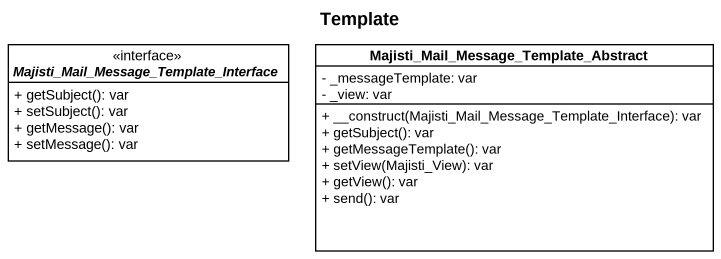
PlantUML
@startuml
title Template
hide circle
hide empty members
skinparam classAttributeIconSize 0
interface "Majisti_Mail_Message_Template_Interface" as Majisti_Mail_Message <<interface>> {
  + getSubject(): var
  + setSubject(): var
  + getMessage(): var
  + setMessage(): var
}
class "Majisti_Mail_Message_Template_Abstract" as Majisti_Mail_Message_2 {
  - _messageTemplate: var
  - _view: var
  + __construct(Majisti_Mail_Message_Template_Interface): var
  + getSubject(): var
  + getMessageTemplate(): var
  + setView(Majisti_View): var
  + getView(): var
  + send(): var
}
@enduml
